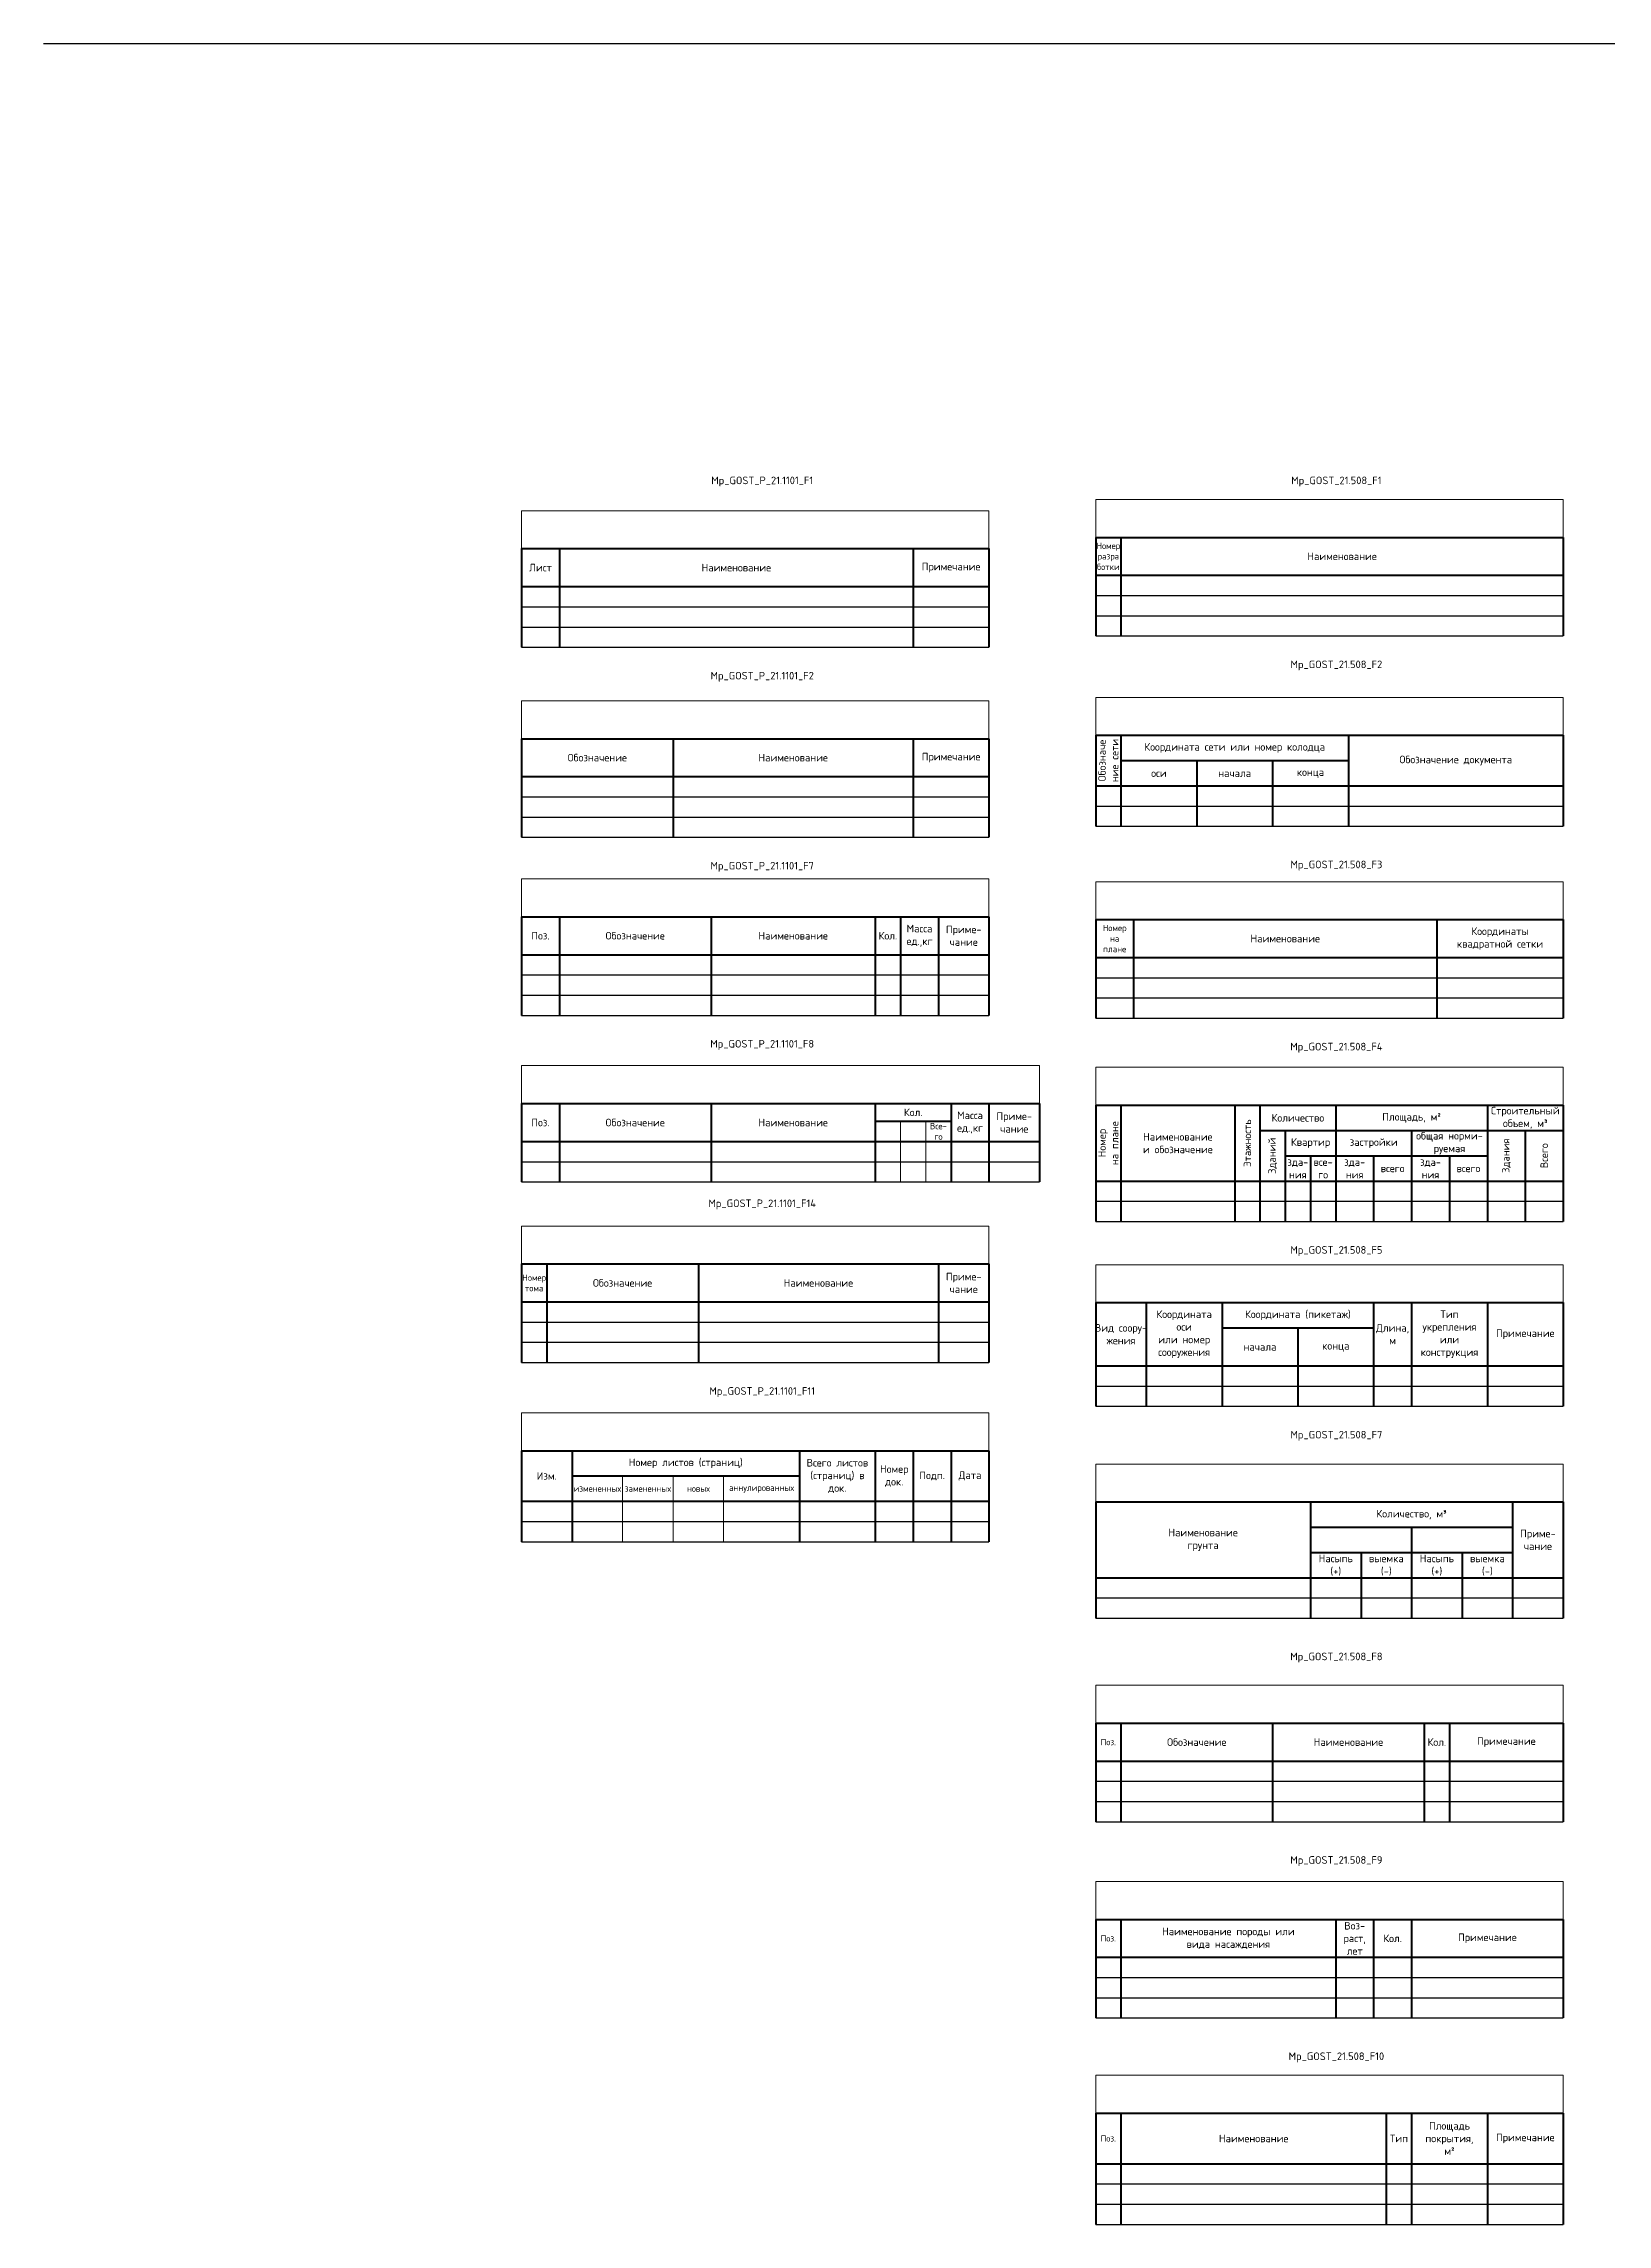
# Model space of a CAD drawing. Header units: millimetres. Extents: x 1497 to 6782, y -1970 to 1429.
# Drawn here: x 2261 to 2880, y 566 to 1429 of the extents above; entities that cross this region are included whole.
import ezdxf

# ---------------------------------------------------------------- set-up
doc = ezdxf.new("R2010")
doc.units = ezdxf.units.MM
doc.styles.add('MpTextStyle', font='isocpeur.ttf')

# ---------------------------------------------------------------- blocks, each defined once
blk = doc.blocks.new('*T1')
at = {"color": 0, "linetype": 'ByBlock', "lineweight": 40, "transparency": 16777216}
for p, q in [((0, -15), (185, -15)), ((0, -15), (0, -54)), ((15, -15), (15, -54)), ((155, -15), (155, -54)), ((185, -15), (185, -54)), ((0, -30), (185, -30))]:
    blk.add_line(p, q, dxfattribs=at)
at = {"color": 0, "linetype": 'ByBlock', "lineweight": -2, "transparency": 16777216}
for p, q in [((0, -38), (185, -38)), ((0, -46), (185, -46)), ((0, -54), (185, -54))]:
    blk.add_line(p, q, dxfattribs=at)
at = {"layer": 'Defpoints', "color": 8, "linetype": 'ByBlock', "lineweight": 0, "transparency": 16777216}
for p, q in [((0, 0), (185, 0)), ((0, 0), (0, -15)), ((185, 0), (185, -15))]:
    blk.add_line(p, q, dxfattribs=at)
at = {"color": 0, "transparency": 16777216, "char_height": 3, "attachment_point": 5, "style": 'MpTextStyle'}
for s, insert, width in [('Лист', (7.5, -22.5), 15), ('Наименование', (85, -22.5), 140), ('Примечание', (170, -22.5), 30)]:
    blk.add_mtext(s, dxfattribs=dict(at, insert=insert, width=width))
blk = doc.blocks.new('*T2')
at = {"color": 0, "linetype": 'ByBlock', "lineweight": 40, "transparency": 16777216}
for p, q in [((0, -15), (185, -15)), ((0, -15), (0, -54)), ((60, -15), (60, -54)), ((155, -15), (155, -54)), ((185, -15), (185, -54)), ((0, -30), (185, -30))]:
    blk.add_line(p, q, dxfattribs=at)
at = {"color": 0, "linetype": 'ByBlock', "lineweight": -2, "transparency": 16777216}
for p, q in [((0, -38), (185, -38)), ((0, -46), (185, -46)), ((0, -54), (185, -54))]:
    blk.add_line(p, q, dxfattribs=at)
at = {"layer": 'Defpoints', "color": 8, "linetype": 'ByBlock', "lineweight": 0, "transparency": 16777216}
for p, q in [((0, 0), (185, 0)), ((0, 0), (0, -15)), ((185, 0), (185, -15))]:
    blk.add_line(p, q, dxfattribs=at)
at = {"color": 0, "transparency": 16777216, "char_height": 3, "attachment_point": 5, "style": 'MpTextStyle'}
for s, insert, width in [('Обозначение', (30, -22.5), 60), ('Наименование', (107.5, -22.5), 95), ('Примечание', (170, -22.5), 30)]:
    blk.add_mtext(s, dxfattribs=dict(at, insert=insert, width=width))
blk = doc.blocks.new('*T3')
at = {"color": 0, "linetype": 'ByBlock', "lineweight": 40, "transparency": 16777216}
for p, q in [((0, -15), (185, -15)), ((0, -15), (0, -54)), ((15, -15), (15, -54)), ((75, -15), (75, -54)), ((140, -15), (140, -54)), ((150, -15), (150, -54)), ((165, -15), (165, -54)), ((185, -15), (185, -54)), ((0, -30), (185, -30))]:
    blk.add_line(p, q, dxfattribs=at)
at = {"color": 0, "linetype": 'ByBlock', "lineweight": -2, "transparency": 16777216}
for p, q in [((0, -38), (185, -38)), ((0, -46), (185, -46)), ((0, -54), (185, -54))]:
    blk.add_line(p, q, dxfattribs=at)
at = {"layer": 'Defpoints', "color": 8, "linetype": 'ByBlock', "lineweight": 0, "transparency": 16777216}
for p, q in [((0, 0), (185, 0)), ((0, 0), (0, -15)), ((185, 0), (185, -15))]:
    blk.add_line(p, q, dxfattribs=at)
at = {"color": 0, "transparency": 16777216, "char_height": 3, "attachment_point": 5, "style": 'MpTextStyle'}
for s, insert, width in [('Поз.', (7.5, -22.5), 15), ('Обозначение', (45, -22.5), 60), ('Наименование', (107.5, -22.5), 65), ('Кол.', (145, -22.5), 10), ('Масса\\Pед.,кг', (157.5, -22.5), 15), ('Приме-\\Pчание', (175, -22.5), 20)]:
    blk.add_mtext(s, dxfattribs=dict(at, insert=insert, width=width))
blk = doc.blocks.new('*T4')
at = {"color": 0, "linetype": 'ByBlock', "lineweight": 40, "transparency": 16777216}
for p, q in [((0, -15), (205, -15)), ((0, -15), (0, -46.05)), ((15, -15), (15, -46.05)), ((75, -15), (75, -46.05)), ((140, -15), (140, -46.05)), ((170, -15), (170, -46.05)), ((185, -15), (185, -46.05)), ((205, -15), (205, -46.05)), ((140, -22), (170, -22)), ((0, -30.05), (205, -30.05))]:
    blk.add_line(p, q, dxfattribs=at)
at = {"color": 0, "linetype": 'ByBlock', "lineweight": 20, "transparency": 16777216}
for p, q in [((150, -22), (150, -46.05)), ((160, -22), (160, -46.05))]:
    blk.add_line(p, q, dxfattribs=at)
at = {"color": 0, "linetype": 'ByBlock', "lineweight": -2, "transparency": 16777216}
for p, q in [((0, -38.05), (205, -38.05)), ((0, -46.05), (205, -46.05))]:
    blk.add_line(p, q, dxfattribs=at)
at = {"layer": 'Defpoints', "color": 8, "linetype": 'ByBlock', "lineweight": 0, "transparency": 16777216}
for p, q in [((0, 0), (205, 0)), ((0, 0), (0, -15)), ((205, 0), (205, -15))]:
    blk.add_line(p, q, dxfattribs=at)
at = {"color": 0, "transparency": 16777216, "attachment_point": 5, "style": 'MpTextStyle'}
for s, insert, char_height, width in [('Кол.', (155, -18.5), 3, 30), ('Поз.', (7.5, -22.52), 3, 15), ('Обозначение', (45, -22.52), 3, 60), ('Наименование', (107.5, -22.52), 3, 65), ('Все-\\Pго', (165, -26.02), 2.5, 10), ('Масса\\Pед.,кг', (177.5, -22.52), 3, 15), ('Приме-\\Pчание', (195, -22.52), 3, 20)]:
    blk.add_mtext(s, dxfattribs=dict(at, insert=insert, char_height=char_height, width=width))
blk = doc.blocks.new('*T5')
at = {"color": 0, "linetype": 'ByBlock', "lineweight": 40, "transparency": 16777216}
for p, q in [((0, -15), (185, -15)), ((0, -15), (0, -54)), ((10, -15), (10, -54)), ((70, -15), (70, -54)), ((165, -15), (165, -54)), ((185, -15), (185, -54)), ((0, -30), (185, -30))]:
    blk.add_line(p, q, dxfattribs=at)
at = {"color": 0, "linetype": 'ByBlock', "lineweight": -2, "transparency": 16777216}
for p, q in [((0, -38), (185, -38)), ((0, -46), (185, -46)), ((0, -54), (185, -54))]:
    blk.add_line(p, q, dxfattribs=at)
at = {"layer": 'Defpoints', "color": 8, "linetype": 'ByBlock', "lineweight": 0, "transparency": 16777216}
for p, q in [((0, 0), (185, 0)), ((0, 0), (0, -15)), ((185, 0), (185, -15))]:
    blk.add_line(p, q, dxfattribs=at)
at = {"color": 0, "transparency": 16777216, "attachment_point": 5, "style": 'MpTextStyle'}
for s, insert, char_height, width in [('Номер тома', (5, -22.5), 2.5, 10), ('Обозначение', (40, -22.5), 3, 60), ('Наименование', (117.5, -22.5), 3, 95), ('Приме-\\Pчание', (175, -22.5), 3, 20)]:
    blk.add_mtext(s, dxfattribs=dict(at, insert=insert, char_height=char_height, width=width))
blk = doc.blocks.new('*T6')
at = {"color": 0, "linetype": 'ByBlock', "lineweight": 40, "transparency": 16777216}
for p, q in [((0, -15), (185, -15)), ((0, -15), (0, -54)), ((10, -15), (10, -54)), ((185, -15), (185, -54)), ((0, -30), (185, -30))]:
    blk.add_line(p, q, dxfattribs=at)
at = {"color": 0, "linetype": 'ByBlock', "lineweight": -2, "transparency": 16777216}
for p, q in [((0, -38), (185, -38)), ((0, -46), (185, -46)), ((0, -54), (185, -54))]:
    blk.add_line(p, q, dxfattribs=at)
at = {"layer": 'Defpoints', "color": 8, "linetype": 'ByBlock', "lineweight": 0, "transparency": 16777216}
for p, q in [((0, 0), (185, 0)), ((0, 0), (0, -15)), ((185, 0), (185, -15))]:
    blk.add_line(p, q, dxfattribs=at)
at = {"color": 0, "transparency": 16777216, "attachment_point": 5, "style": 'MpTextStyle'}
for s, insert, char_height, width in [('Номер разра\\Pботки', (5, -22.5), 2.5, 10), ('Наименование', (97.5, -22.5), 3, 175)]:
    blk.add_mtext(s, dxfattribs=dict(at, insert=insert, char_height=char_height, width=width))
blk = doc.blocks.new('*T7')
at = {"color": 0, "linetype": 'ByBlock', "lineweight": 40, "transparency": 16777216}
for p, q in [((0, -15), (185, -15)), ((0, -15), (0, -51)), ((10, -15), (10, -51)), ((100, -15), (100, -51)), ((185, -15), (185, -51)), ((10, -25), (100, -25)), ((40, -25), (40, -51)), ((70, -25), (70, -51)), ((0, -35), (185, -35))]:
    blk.add_line(p, q, dxfattribs=at)
at = {"color": 0, "linetype": 'ByBlock', "lineweight": -2, "transparency": 16777216}
for p, q in [((0, -43), (185, -43)), ((0, -51), (185, -51))]:
    blk.add_line(p, q, dxfattribs=at)
at = {"layer": 'Defpoints', "color": 8, "linetype": 'ByBlock', "lineweight": 0, "transparency": 16777216}
for p, q in [((0, 0), (185, 0)), ((0, 0), (0, -15)), ((185, 0), (185, -15))]:
    blk.add_line(p, q, dxfattribs=at)
at = {"color": 0, "transparency": 16777216, "insert": (5, -25), "char_height": 3, "width": 20, "attachment_point": 5, "rotation": 90, "style": 'MpTextStyle'}
blk.add_mtext('Обозначе\\Pние сети', dxfattribs=at)
at = {"color": 0, "transparency": 16777216, "char_height": 3, "attachment_point": 5, "style": 'MpTextStyle'}
for s, insert, width in [('Координата сети или номер колодца', (55, -20), 90), ('Обозначение документа', (142.5, -25), 85), ('оси', (25, -30), 30), ('начала', (55, -30), 30), ('конца', (85, -30), 30)]:
    blk.add_mtext(s, dxfattribs=dict(at, insert=insert, width=width))
blk = doc.blocks.new('*T8')
at = {"color": 0, "linetype": 'ByBlock', "lineweight": 40, "transparency": 16777216}
for p, q in [((0, -15), (185, -15)), ((0, -15), (0, -54)), ((15, -15), (15, -54)), ((135, -15), (135, -54)), ((185, -15), (185, -54)), ((0, -30), (185, -30))]:
    blk.add_line(p, q, dxfattribs=at)
at = {"color": 0, "linetype": 'ByBlock', "lineweight": -2, "transparency": 16777216}
for p, q in [((0, -38), (185, -38)), ((0, -46), (185, -46)), ((0, -54), (185, -54))]:
    blk.add_line(p, q, dxfattribs=at)
at = {"layer": 'Defpoints', "color": 8, "linetype": 'ByBlock', "lineweight": 0, "transparency": 16777216}
for p, q in [((0, 0), (185, 0)), ((0, 0), (0, -15)), ((185, 0), (185, -15))]:
    blk.add_line(p, q, dxfattribs=at)
at = {"color": 0, "transparency": 16777216, "attachment_point": 5, "style": 'MpTextStyle'}
for s, insert, char_height, width in [('Номер\\Pна\\Pплане', (7.5, -22.5), 2.5, 15), ('Наименование', (75, -22.5), 3, 120), ('Координаты\\Pквадратной сетки', (160, -22.5), 3, 50)]:
    blk.add_mtext(s, dxfattribs=dict(at, insert=insert, char_height=char_height, width=width))
blk = doc.blocks.new('*T9')
at = {"color": 0, "linetype": 'ByBlock', "lineweight": 40, "transparency": 16777216}
for p, q in [((0, -15), (185, -15)), ((0, -15), (0, -61)), ((10, -15), (10, -61)), ((55, -15), (55, -61)), ((65, -15), (65, -61)), ((95, -15), (95, -61)), ((155, -15), (155, -61)), ((185, -15), (185, -61)), ((65, -25), (185, -25)), ((75, -25), (75, -61)), ((125, -25), (125, -61)), ((170, -25), (170, -61)), ((75, -35), (155, -35)), ((85, -35), (85, -61)), ((110, -35), (110, -61)), ((140, -35), (140, -61)), ((0, -45), (185, -45))]:
    blk.add_line(p, q, dxfattribs=at)
at = {"color": 0, "linetype": 'ByBlock', "lineweight": -2, "transparency": 16777216}
for p, q in [((0, -53), (185, -53)), ((0, -61), (185, -61))]:
    blk.add_line(p, q, dxfattribs=at)
at = {"layer": 'Defpoints', "color": 8, "linetype": 'ByBlock', "lineweight": 0, "transparency": 16777216}
for p, q in [((0, 0), (185, 0)), ((0, 0), (0, -15)), ((185, 0), (185, -15))]:
    blk.add_line(p, q, dxfattribs=at)
at = {"color": 0, "transparency": 16777216, "char_height": 3, "attachment_point": 5, "style": 'MpTextStyle'}
for s, insert, width in [('Строительный объем, м³', (170, -20), 30), ('Количество', (80, -20), 30), ('Площадь, м²', (125, -20), 60), ('общая норми-\\Pруемая', (140, -30), 30), ('Наименование\\Pи обозначение', (32.5, -30), 45), ('Квартир', (85, -30), 20), ('застройки', (110, -30), 30), ('зда-\\Pния', (80, -40), 10), ('все-\\Pго', (90, -40), 10), ('зда-\\Pния', (102.5, -40), 15), ('всего', (117.5, -40), 15), ('зда-\\Pния', (132.5, -40), 15), ('всего', (147.5, -40), 15)]:
    blk.add_mtext(s, dxfattribs=dict(at, insert=insert, width=width))
at = {"color": 0, "transparency": 16777216, "char_height": 3, "attachment_point": 5, "rotation": 90, "style": 'MpTextStyle'}
for s, insert, width in [('Номер\\Pна плане', (5, -30), 30), ('Этажность', (60, -30), 30), ('Зданий', (70, -35), 20), ('Здания', (162.5, -35), 20), ('Всего', (177.5, -35), 20)]:
    blk.add_mtext(s, dxfattribs=dict(at, insert=insert, width=width))
blk = doc.blocks.new('*T10')
at = {"color": 0, "linetype": 'ByBlock', "lineweight": 40, "transparency": 16777216}
for p, q in [((0, -15), (185, -15)), ((0, -15), (0, -56)), ((20, -15), (20, -56)), ((50, -15), (50, -56)), ((110, -15), (110, -56)), ((125, -15), (125, -56)), ((155, -15), (155, -56)), ((185, -15), (185, -56)), ((50, -25), (110, -25)), ((80, -25), (80, -56)), ((0, -40), (185, -40))]:
    blk.add_line(p, q, dxfattribs=at)
at = {"color": 0, "linetype": 'ByBlock', "lineweight": -2, "transparency": 16777216}
for p, q in [((0, -48), (185, -48)), ((0, -56), (185, -56))]:
    blk.add_line(p, q, dxfattribs=at)
at = {"layer": 'Defpoints', "color": 8, "linetype": 'ByBlock', "lineweight": 0, "transparency": 16777216}
for p, q in [((0, 0), (185, 0)), ((0, 0), (0, -15)), ((185, 0), (185, -15))]:
    blk.add_line(p, q, dxfattribs=at)
at = {"color": 0, "transparency": 16777216, "char_height": 3, "attachment_point": 5, "style": 'MpTextStyle'}
for s, insert, width in [('Вид соору-\\Pжения', (10, -27.5), 20), ('Координата\\Pоси\\Pили номер сооружения', (35, -27.5), 30), ('Координата (пикетаж)', (80, -20), 60), ('Длина,\\Pм', (117.5, -27.5), 15), ('Тип\\Pукрепления\\Pили конструкция', (140, -27.5), 30), ('Примечание', (170, -27.5), 30), ('начала', (65, -32.5), 30), ('конца', (95, -32.5), 30)]:
    blk.add_mtext(s, dxfattribs=dict(at, insert=insert, width=width))
blk = doc.blocks.new('*T11')
at = {"color": 0, "linetype": 'ByBlock', "lineweight": 40, "transparency": 16777216}
for p, q in [((0, -15), (185, -15)), ((0, -15), (0, -61)), ((85, -15), (85, -61)), ((165, -15), (165, -61)), ((185, -15), (185, -61)), ((85, -25), (165, -25)), ((125, -25), (125, -61)), ((85, -35), (165, -35)), ((105, -35), (105, -61)), ((145, -35), (145, -61)), ((0, -45), (185, -45))]:
    blk.add_line(p, q, dxfattribs=at)
at = {"color": 0, "linetype": 'ByBlock', "lineweight": -2, "transparency": 16777216}
for p, q in [((0, -53), (185, -53)), ((0, -61), (185, -61))]:
    blk.add_line(p, q, dxfattribs=at)
at = {"layer": 'Defpoints', "color": 8, "linetype": 'ByBlock', "lineweight": 0, "transparency": 16777216}
for p, q in [((0, 0), (185, 0)), ((0, 0), (0, -15)), ((185, 0), (185, -15))]:
    blk.add_line(p, q, dxfattribs=at)
at = {"color": 0, "transparency": 16777216, "char_height": 3, "attachment_point": 5, "style": 'MpTextStyle'}
for s, insert, width in [('Наименование\\Pгрунта', (42.5, -30), 85), ('Количество, м³', (125, -20), 80), ('Приме-\\Pчание', (175, -30), 20), ('Насыпь\\P(+)', (95, -40), 20), ('выемка\\P(-)', (115, -40), 20), ('Насыпь\\P(+)', (135, -40), 20), ('выемка\\P(-)', (155, -40), 20)]:
    blk.add_mtext(s, dxfattribs=dict(at, insert=insert, width=width))
blk = doc.blocks.new('*T12')
at = {"color": 0, "linetype": 'ByBlock', "lineweight": 40, "transparency": 16777216}
for p, q in [((0, -15), (185, -15)), ((0, -15), (0, -54)), ((10, -15), (10, -54)), ((70, -15), (70, -54)), ((130, -15), (130, -54)), ((140, -15), (140, -54)), ((185, -15), (185, -54)), ((0, -30), (185, -30))]:
    blk.add_line(p, q, dxfattribs=at)
at = {"color": 0, "linetype": 'ByBlock', "lineweight": -2, "transparency": 16777216}
for p, q in [((0, -38), (185, -38)), ((0, -46), (185, -46)), ((0, -54), (185, -54))]:
    blk.add_line(p, q, dxfattribs=at)
at = {"layer": 'Defpoints', "color": 8, "linetype": 'ByBlock', "lineweight": 0, "transparency": 16777216}
for p, q in [((0, 0), (185, 0)), ((0, 0), (0, -15)), ((185, 0), (185, -15))]:
    blk.add_line(p, q, dxfattribs=at)
at = {"color": 0, "transparency": 16777216, "attachment_point": 5, "style": 'MpTextStyle'}
for s, insert, char_height, width in [('Поз.', (5, -22.5), 2.5, 10), ('Обозначение', (40, -22.5), 3, 60), ('Наименование', (100, -22.5), 3, 60), ('Кол.', (135, -22.5), 3, 10), ('Примечание', (162.5, -22.5), 3, 45)]:
    blk.add_mtext(s, dxfattribs=dict(at, insert=insert, char_height=char_height, width=width))
blk = doc.blocks.new('*T13')
at = {"color": 0, "linetype": 'ByBlock', "lineweight": 40, "transparency": 16777216}
for p, q in [((0, -15), (185, -15)), ((0, -15), (0, -54)), ((10, -15), (10, -54)), ((95, -15), (95, -54)), ((110, -15), (110, -54)), ((125, -15), (125, -54)), ((185, -15), (185, -54)), ((0, -30), (185, -30))]:
    blk.add_line(p, q, dxfattribs=at)
at = {"color": 0, "linetype": 'ByBlock', "lineweight": -2, "transparency": 16777216}
for p, q in [((0, -38), (185, -38)), ((0, -46), (185, -46)), ((0, -54), (185, -54))]:
    blk.add_line(p, q, dxfattribs=at)
at = {"layer": 'Defpoints', "color": 8, "linetype": 'ByBlock', "lineweight": 0, "transparency": 16777216}
for p, q in [((0, 0), (185, 0)), ((0, 0), (0, -15)), ((185, 0), (185, -15))]:
    blk.add_line(p, q, dxfattribs=at)
at = {"color": 0, "transparency": 16777216, "attachment_point": 5, "style": 'MpTextStyle'}
for s, insert, char_height, width in [('Воз-\\Pраст,\\Pлет', (102.5, -22.5), 3, 15), ('Поз.', (5, -22.5), 2.5, 10), ('Наименование породы или\\Pвида насаждения', (52.5, -22.5), 3, 85), ('Кол.', (117.5, -22.5), 3, 15), ('Примечание', (155, -22.5), 3, 60)]:
    blk.add_mtext(s, dxfattribs=dict(at, insert=insert, char_height=char_height, width=width))
blk = doc.blocks.new('*T14')
at = {"color": 0, "linetype": 'ByBlock', "lineweight": 40, "transparency": 16777216}
for p, q in [((0, -15), (185, -15)), ((0, -15), (0, -59)), ((10, -15), (10, -59)), ((115, -15), (115, -59)), ((125, -15), (125, -59)), ((155, -15), (155, -59)), ((185, -15), (185, -59)), ((0, -35), (185, -35))]:
    blk.add_line(p, q, dxfattribs=at)
at = {"color": 0, "linetype": 'ByBlock', "lineweight": -2, "transparency": 16777216}
for p, q in [((0, -43), (185, -43)), ((0, -51), (185, -51)), ((0, -59), (185, -59))]:
    blk.add_line(p, q, dxfattribs=at)
at = {"layer": 'Defpoints', "color": 8, "linetype": 'ByBlock', "lineweight": 0, "transparency": 16777216}
for p, q in [((0, 0), (185, 0)), ((0, 0), (0, -15)), ((185, 0), (185, -15))]:
    blk.add_line(p, q, dxfattribs=at)
at = {"color": 0, "transparency": 16777216, "attachment_point": 5, "style": 'MpTextStyle'}
for s, insert, char_height, width in [('Поз.', (5, -25), 2.5, 10), ('Наименование', (62.5, -25), 3, 105), ('Тип', (120, -25), 3, 10), ('Площадь\\Pпокрытия,\\Pм²', (140, -25), 3, 30), ('Примечание', (170, -25), 3, 30)]:
    blk.add_mtext(s, dxfattribs=dict(at, insert=insert, char_height=char_height, width=width))
blk = doc.blocks.new('*T31')
at = {"color": 0, "linetype": 'ByBlock', "lineweight": 40, "transparency": 16777216}
for p, q in [((0, -15), (185, -15)), ((0, -15), (0, -51)), ((20, -15), (20, -51)), ((110, -15), (110, -51)), ((140, -15), (140, -51)), ((155, -15), (155, -51)), ((170, -15), (170, -51)), ((185, -15), (185, -51)), ((20, -25), (110, -25)), ((0, -35), (185, -35))]:
    blk.add_line(p, q, dxfattribs=at)
at = {"color": 0, "linetype": 'ByBlock', "lineweight": 20, "transparency": 16777216}
for p, q in [((40, -25), (40, -51)), ((60, -25), (60, -51)), ((80, -25), (80, -51))]:
    blk.add_line(p, q, dxfattribs=at)
at = {"color": 0, "linetype": 'ByBlock', "lineweight": -2, "transparency": 16777216}
for p, q in [((0, -43), (185, -43)), ((0, -51), (185, -51))]:
    blk.add_line(p, q, dxfattribs=at)
at = {"layer": 'Defpoints', "color": 8, "linetype": 'ByBlock', "lineweight": 0, "transparency": 16777216}
for p, q in [((0, 0), (185, 0)), ((0, 0), (0, -15)), ((185, 0), (185, -15))]:
    blk.add_line(p, q, dxfattribs=at)
at = {"color": 0, "transparency": 16777216, "attachment_point": 5, "style": 'MpTextStyle'}
for s, insert, char_height, width in [('Изм.', (10, -25), 3, 20), ('Номер листов (страниц)', (65, -20), 3, 90), ('Всего листов (страниц) в док.', (125, -25), 3, 30), ('Номер док.', (147.5, -25), 3, 15), ('Подп.', (162.5, -25), 3, 15), ('Дата', (177.5, -25), 3, 15), ('измененных', (30, -30), 2.5, 20), ('замененных', (50, -30), 2.5, 20), ('новых', (70, -30), 2.5, 20), ('аннулированных', (95, -30), 2.5, 30)]:
    blk.add_mtext(s, dxfattribs=dict(at, insert=insert, char_height=char_height, width=width))

msp = doc.modelspace()

# ---------------------------------------------------------------- linework, layer by layer
msp.add_line((2260.8, 1428.66), (6781.54, 1428.66))

# ---------------------------------------------------------------- block references
for name, p in [('*T1', (2449.92, 1243.82)), ('*T6', (2677.15, 1248.29)), ('*T2', (2449.92, 1168.63)), ('*T7', (2677.15, 1169.99)), ('*T3', (2449.92, 1098.16)), ('*T8', (2677.15, 1097.05)), ('*T4', (2449.92, 1024.27)), ('*T9', (2677.15, 1023.6)), ('*T5', (2449.92, 960.78)), ('*T10', (2677.15, 945.49)), ('*T31', (2449.92, 886.89)), ('*T11', (2677.15, 866.61)), ('*T12', (2677.15, 779.09)), ('*T13', (2677.15, 701.43)), ('*T14', (2677.15, 624.76))]:
    msp.add_blockref(name, p)

# ---------------------------------------------------------------- texts
at = {"char_height": 3, "attachment_point": 5, "style": 'MpTextStyle'}
for s, insert in [('Mp_GOST_P_21.1101_F1', (2545.17, 1255.37)), ('Mp_GOST_21.508_F1', (2772.4, 1255.37)), ('Mp_GOST_21.508_F2', (2772.4, 1182.58)), ('Mp_GOST_P_21.1101_F2', (2545.17, 1178.11)), ('Mp_GOST_P_21.1101_F7', (2545.17, 1102.92)), ('Mp_GOST_21.508_F3', (2772.4, 1103.4)), ('Mp_GOST_P_21.1101_F8', (2545.17, 1032.45)), ('Mp_GOST_21.508_F4', (2772.4, 1031.34)), ('Mp_GOST_P_21.1101_F14', (2545.17, 969.34)), ('Mp_GOST_21.508_F5', (2772.4, 950.89)), ('Mp_GOST_P_21.1101_F11', (2545.17, 895.07)), ('Mp_GOST_21.508_F7', (2772.4, 877.78)), ('Mp_GOST_21.508_F8', (2772.4, 790.02)), ('Mp_GOST_21.508_F9', (2772.4, 709.5)), ('Mp_GOST_21.508_F10', (2772.4, 631.84))]:
    msp.add_mtext_dynamic_manual_height_columns(s, width=51.718, gutter_width=15, heights=[0], dxfattribs=dict(at, insert=insert))

doc.saveas('drawing.dxf')
